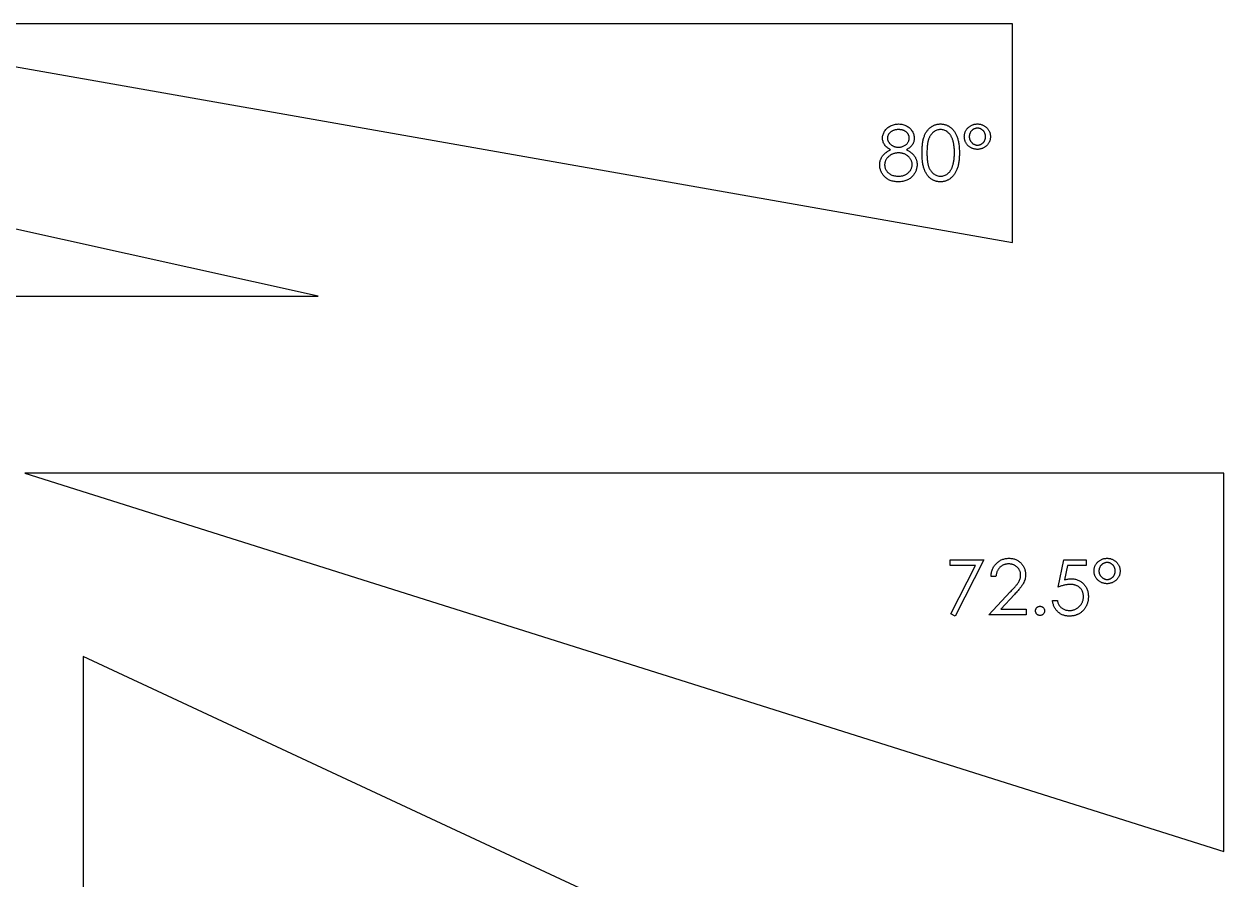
# Model space of a CAD drawing. Header units: millimetres. Extents: x 0 to 250, y -15 to 112.
# Drawn here: x 168.7 to 245, y 54.5 to 108.9 of the extents above; entities that cross this region are included whole.
import ezdxf

# ---------------------------------------------------------------- set-up
doc = ezdxf.new("R2010")
doc.units = ezdxf.units.MM

msp = doc.modelspace()

# ---------------------------------------------------------------- linework, layer by layer
at = {"color": 7, "linetype": 'Continuous', "lineweight": 25}
for p, q in [((187.394, 91.591), (109.29, 108.906)), ((152.768, 108.906), (231.553, 95.014)), ((231.553, 108.906), (152.768, 108.906)), ((231.553, 95.014), (231.553, 108.906)), ((109.29, 91.591), (187.394, 91.591)), ((245.015, 80.332), (168.718, 80.332)), ((168.718, 80.332), (245.015, 56.276)), ((245.015, 56.276), (245.015, 80.332)), ((227.592, 74.828), (229.746, 74.828)), ((227.592, 74.469), (227.592, 74.828)), ((229.746, 74.828), (227.906, 71.238)), ((234.458, 73.078), (234.817, 74.828)), ((234.817, 74.828), (236.253, 74.828)), ((236.253, 74.828), (236.253, 74.469)), ((229.215, 74.469), (227.592, 74.469)), ((227.635, 71.387), (229.215, 74.469)), ((235.062, 74.469), (234.873, 73.548)), ((236.253, 74.469), (235.062, 74.469)), ((230.509, 73.751), (230.195, 73.751)), ((230.06, 71.328), (231.418, 72.776)), ((231.685, 72.621), (230.81, 71.687)), ((234.099, 72.225), (234.413, 72.225)), ((227.906, 71.238), (227.635, 71.387)), ((232.438, 71.328), (230.06, 71.328)), ((230.81, 71.687), (232.438, 71.687)), ((232.438, 71.687), (232.438, 71.328)), ((172.426, 68.678), (172.426, 34.868)), ((244.93, 34.868), (172.426, 68.678))]:
    msp.add_line(p, q, dxfattribs=at)
for points, knots in [([(223.29, 101.649), (223.292, 101.686), (223.295, 101.761), (223.322, 101.873), (223.365, 101.982), (223.424, 102.089), (223.497, 102.19), (223.585, 102.281), (223.686, 102.36), (223.799, 102.427), (223.92, 102.481), (224.048, 102.518), (224.18, 102.543), (224.27, 102.545), (224.316, 102.547)], [0, 0, 0, 0, 0.074058, 0.14887, 0.226668, 0.307735, 0.391157, 0.473929, 0.557928, 0.644989, 0.733364, 0.821092, 0.909287, 1, 1, 1, 1]), ([(224.316, 102.547), (224.361, 102.545), (224.448, 102.543), (224.577, 102.519), (224.701, 102.479), (224.818, 102.425), (224.927, 102.359), (225.024, 102.278), (225.109, 102.188), (225.18, 102.087), (225.238, 101.981), (225.279, 101.869), (225.305, 101.755), (225.308, 101.678), (225.31, 101.639)], [0, 0, 0, 0, 0.0894097, 0.1763058, 0.2626259, 0.3494457, 0.4354983, 0.5189281, 0.6013547, 0.6842564, 0.7658067, 0.8448769, 0.9222798, 1, 1, 1, 1]), ([(225.803, 100.706), (225.803, 100.762), (225.804, 100.871), (225.811, 101.03), (225.823, 101.179), (225.839, 101.318), (225.859, 101.447), (225.885, 101.566), (225.915, 101.676), (225.949, 101.776), (225.988, 101.869), (226.031, 101.955), (226.078, 102.036), (226.128, 102.111), (226.183, 102.18), (226.24, 102.243), (226.302, 102.3), (226.368, 102.352), (226.437, 102.397), (226.507, 102.437), (226.58, 102.472), (226.655, 102.499), (226.732, 102.521), (226.811, 102.536), (226.891, 102.545), (226.946, 102.546), (226.973, 102.547)], [0, 0, 0, 0, 0.068595, 0.133246, 0.194313, 0.251279, 0.304513, 0.354235, 0.400481, 0.443411, 0.484015, 0.523252, 0.561042, 0.5979, 0.633518, 0.668314, 0.702496, 0.736685, 0.770293, 0.803437, 0.835913, 0.86846, 0.900847, 0.933467, 0.966258, 1, 1, 1, 1]), ([(226.973, 102.547), (227.001, 102.546), (227.056, 102.545), (227.138, 102.536), (227.218, 102.521), (227.296, 102.499), (227.372, 102.472), (227.446, 102.437), (227.518, 102.398), (227.588, 102.351), (227.655, 102.299), (227.718, 102.24), (227.778, 102.175), (227.835, 102.105), (227.887, 102.028), (227.936, 101.945), (227.981, 101.855), (228.023, 101.76), (228.06, 101.657), (228.093, 101.546), (228.12, 101.426), (228.143, 101.299), (228.16, 101.162), (228.173, 101.017), (228.179, 100.864), (228.181, 100.759), (228.181, 100.706)], [0, 0, 0, 0, 0.033788, 0.067194, 0.099862, 0.132567, 0.165151, 0.197913, 0.231319, 0.265083, 0.299255, 0.334399, 0.369943, 0.406284, 0.444064, 0.482998, 0.523354, 0.565537, 0.609613, 0.656391, 0.705885, 0.758325, 0.813832, 0.872795, 0.934722, 1, 1, 1, 1]), ([(228.495, 101.746), (228.496, 101.773), (228.498, 101.827), (228.509, 101.906), (228.529, 101.981), (228.555, 102.054), (228.592, 102.123), (228.633, 102.19), (228.685, 102.253), (228.741, 102.313), (228.804, 102.368), (228.87, 102.416), (228.94, 102.456), (229.012, 102.489), (229.088, 102.515), (229.166, 102.533), (229.247, 102.545), (229.302, 102.546), (229.33, 102.547)], [0, 0, 0, 0, 0.063376, 0.124566, 0.185441, 0.245343, 0.305371, 0.366677, 0.429563, 0.494398, 0.559738, 0.623039, 0.685369, 0.747142, 0.808915, 0.871118, 0.934469, 1, 1, 1, 1]), ([(229.33, 102.547), (229.359, 102.546), (229.414, 102.545), (229.495, 102.533), (229.573, 102.515), (229.647, 102.489), (229.719, 102.456), (229.788, 102.416), (229.854, 102.368), (229.914, 102.313), (229.971, 102.253), (230.02, 102.189), (230.062, 102.122), (230.097, 102.052), (230.123, 101.978), (230.141, 101.901), (230.154, 101.821), (230.155, 101.767), (230.156, 101.739)], [0, 0, 0, 0, 0.065527, 0.128875, 0.190543, 0.252313, 0.313091, 0.374945, 0.437802, 0.502322, 0.566778, 0.629416, 0.69043, 0.751186, 0.811411, 0.872678, 0.935563, 1, 1, 1, 1]), ([(223.801, 100.907), (223.761, 100.929), (223.682, 100.972), (223.578, 101.051), (223.489, 101.136), (223.416, 101.23), (223.36, 101.329), (223.321, 101.433), (223.294, 101.539), (223.292, 101.612), (223.29, 101.649)], [0, 0, 0, 0, 0.14586, 0.282426, 0.41085, 0.535029, 0.654701, 0.770133, 0.884556, 1, 1, 1, 1]), ([(224.298, 102.188), (224.274, 102.187), (224.226, 102.186), (224.155, 102.179), (224.089, 102.166), (224.024, 102.149), (223.964, 102.126), (223.906, 102.098), (223.852, 102.065), (223.801, 102.028), (223.755, 101.987), (223.715, 101.944), (223.681, 101.898), (223.652, 101.852), (223.632, 101.802), (223.616, 101.751), (223.606, 101.698), (223.605, 101.662), (223.604, 101.644)], [0, 0, 0, 0, 0.075243, 0.147209, 0.216447, 0.284025, 0.350655, 0.415031, 0.47963, 0.544652, 0.608044, 0.667828, 0.725114, 0.780992, 0.835527, 0.889438, 0.944072, 1, 1, 1, 1]), ([(223.604, 101.644), (223.605, 101.626), (223.606, 101.589), (223.617, 101.536), (223.633, 101.484), (223.657, 101.433), (223.687, 101.384), (223.723, 101.335), (223.767, 101.289), (223.816, 101.244), (223.869, 101.202), (223.926, 101.166), (223.985, 101.135), (224.046, 101.11), (224.109, 101.09), (224.175, 101.076), (224.242, 101.068), (224.288, 101.067), (224.311, 101.066)], [0, 0, 0, 0, 0.054564, 0.107826, 0.161924, 0.21751, 0.274498, 0.334815, 0.397555, 0.464755, 0.532901, 0.600097, 0.665354, 0.731084, 0.796883, 0.863292, 0.930831, 1, 1, 1, 1]), ([(224.995, 101.651), (224.995, 101.667), (224.994, 101.7), (224.985, 101.749), (224.971, 101.797), (224.951, 101.844), (224.926, 101.889), (224.895, 101.934), (224.858, 101.977), (224.817, 102.02), (224.77, 102.059), (224.718, 102.094), (224.66, 102.123), (224.597, 102.147), (224.53, 102.165), (224.457, 102.179), (224.38, 102.186), (224.326, 102.187), (224.298, 102.188)], [0, 0, 0, 0, 0.050902, 0.101034, 0.151084, 0.203062, 0.256248, 0.310847, 0.368769, 0.430015, 0.49252, 0.556049, 0.621996, 0.690192, 0.761385, 0.836356, 0.915487, 1, 1, 1, 1]), ([(224.311, 101.066), (224.341, 101.067), (224.4, 101.069), (224.487, 101.085), (224.572, 101.11), (224.654, 101.145), (224.73, 101.189), (224.798, 101.241), (224.857, 101.301), (224.906, 101.367), (224.945, 101.437), (224.975, 101.508), (224.992, 101.579), (224.994, 101.627), (224.995, 101.651)], [0, 0, 0, 0, 0.08969, 0.178494, 0.266838, 0.356558, 0.445334, 0.530806, 0.614076, 0.697707, 0.779142, 0.855354, 0.928557, 1, 1, 1, 1]), ([(225.31, 101.639), (225.308, 101.601), (225.305, 101.526), (225.282, 101.418), (225.242, 101.316), (225.187, 101.22), (225.116, 101.131), (225.03, 101.049), (224.928, 100.972), (224.852, 100.929), (224.812, 100.907)], [0, 0, 0, 0, 0.121904, 0.239413, 0.35541, 0.472091, 0.592859, 0.718703, 0.854892, 1, 1, 1, 1]), ([(226.984, 102.188), (226.945, 102.186), (226.868, 102.182), (226.753, 102.153), (226.643, 102.103), (226.556, 102.048), (226.489, 101.996), (226.442, 101.95), (226.398, 101.901), (226.357, 101.846), (226.319, 101.788), (226.284, 101.725), (226.253, 101.657), (226.224, 101.584), (226.198, 101.505), (226.177, 101.417), (226.158, 101.321), (226.144, 101.215), (226.132, 101.101), (226.124, 100.977), (226.118, 100.845), (226.117, 100.754), (226.117, 100.707)], [0, 0, 0, 0, 0.060387, 0.120883, 0.182755, 0.247811, 0.281299, 0.315088, 0.349702, 0.384857, 0.420966, 0.458511, 0.497175, 0.537602, 0.580503, 0.627468, 0.678388, 0.733983, 0.793747, 0.857714, 0.926698, 1, 1, 1, 1]), ([(227.867, 100.707), (227.867, 100.749), (227.866, 100.831), (227.861, 100.952), (227.851, 101.066), (227.839, 101.175), (227.822, 101.278), (227.803, 101.376), (227.778, 101.467), (227.751, 101.552), (227.72, 101.632), (227.686, 101.706), (227.65, 101.775), (227.61, 101.838), (227.568, 101.896), (227.523, 101.948), (227.475, 101.995), (227.408, 102.048), (227.321, 102.103), (227.212, 102.153), (227.099, 102.182), (227.022, 102.186), (226.984, 102.188)], [0, 0, 0, 0, 0.0656812, 0.1284865, 0.1881751, 0.2451061, 0.2994484, 0.3508229, 0.3999417, 0.4466717, 0.4912545, 0.5333763, 0.5738528, 0.6125263, 0.6495971, 0.685532, 0.7201058, 0.7538377, 0.8189254, 0.8804935, 0.9403113, 1, 1, 1, 1]), ([(229.323, 100.931), (229.295, 100.932), (229.239, 100.933), (229.157, 100.945), (229.078, 100.963), (229.003, 100.989), (228.931, 101.022), (228.862, 101.062), (228.796, 101.11), (228.735, 101.165), (228.679, 101.225), (228.63, 101.289), (228.588, 101.357), (228.554, 101.428), (228.528, 101.503), (228.509, 101.581), (228.497, 101.662), (228.496, 101.718), (228.495, 101.746)], [0, 0, 0, 0, 0.065555, 0.129478, 0.191717, 0.253003, 0.313797, 0.375166, 0.43753, 0.501545, 0.565126, 0.627273, 0.688269, 0.748802, 0.809757, 0.871594, 0.934445, 1, 1, 1, 1]), ([(229.333, 102.278), (229.315, 102.277), (229.28, 102.276), (229.229, 102.269), (229.18, 102.256), (229.133, 102.239), (229.087, 102.217), (229.044, 102.189), (229.002, 102.157), (228.963, 102.12), (228.927, 102.081), (228.896, 102.038), (228.869, 101.993), (228.847, 101.946), (228.83, 101.898), (228.819, 101.847), (228.81, 101.794), (228.81, 101.757), (228.81, 101.739)], [0, 0, 0, 0, 0.063119, 0.125041, 0.184969, 0.244778, 0.305665, 0.36722, 0.42958, 0.494377, 0.559218, 0.622427, 0.684257, 0.746299, 0.807693, 0.869865, 0.934401, 1, 1, 1, 1]), ([(228.81, 101.739), (228.81, 101.721), (228.81, 101.686), (228.819, 101.633), (228.83, 101.583), (228.847, 101.534), (228.869, 101.487), (228.896, 101.443), (228.928, 101.4), (228.964, 101.359), (229.003, 101.323), (229.045, 101.29), (229.088, 101.262), (229.133, 101.24), (229.18, 101.222), (229.229, 101.21), (229.279, 101.203), (229.313, 101.201), (229.33, 101.201)], [0, 0, 0, 0, 0.06502, 0.128146, 0.190568, 0.25221, 0.313736, 0.37654, 0.4405, 0.506228, 0.571902, 0.635028, 0.696119, 0.75725, 0.816801, 0.87697, 0.937469, 1, 1, 1, 1]), ([(230.156, 101.739), (230.155, 101.711), (230.154, 101.656), (230.141, 101.576), (230.123, 101.499), (230.096, 101.425), (230.061, 101.354), (230.02, 101.287), (229.969, 101.224), (229.913, 101.164), (229.851, 101.11), (229.786, 101.062), (229.717, 101.022), (229.644, 100.988), (229.569, 100.963), (229.49, 100.945), (229.408, 100.933), (229.352, 100.932), (229.323, 100.931)], [0, 0, 0, 0, 0.064644, 0.127202, 0.188677, 0.249283, 0.309724, 0.37042, 0.432638, 0.496759, 0.560989, 0.623519, 0.685051, 0.7465, 0.807773, 0.870178, 0.934271, 1, 1, 1, 1]), ([(229.33, 101.201), (229.348, 101.201), (229.381, 101.202), (229.431, 101.21), (229.48, 101.221), (229.526, 101.239), (229.57, 101.261), (229.612, 101.288), (229.653, 101.32), (229.691, 101.356), (229.726, 101.396), (229.757, 101.438), (229.784, 101.482), (229.804, 101.529), (229.822, 101.577), (229.833, 101.628), (229.841, 101.681), (229.841, 101.717), (229.842, 101.735)], [0, 0, 0, 0, 0.062317, 0.123598, 0.183382, 0.243579, 0.303467, 0.364043, 0.426657, 0.491216, 0.555887, 0.619349, 0.681666, 0.74428, 0.805786, 0.868886, 0.933422, 1, 1, 1, 1]), ([(229.842, 101.735), (229.841, 101.754), (229.841, 101.791), (229.833, 101.846), (229.821, 101.897), (229.805, 101.947), (229.784, 101.994), (229.759, 102.039), (229.729, 102.082), (229.694, 102.122), (229.656, 102.158), (229.616, 102.191), (229.574, 102.217), (229.529, 102.239), (229.483, 102.257), (229.434, 102.269), (229.384, 102.277), (229.35, 102.277), (229.333, 102.278)], [0, 0, 0, 0, 0.068539, 0.134195, 0.198398, 0.260702, 0.322776, 0.384867, 0.447975, 0.512089, 0.575479, 0.637415, 0.697469, 0.75684, 0.816518, 0.875787, 0.937376, 1, 1, 1, 1]), ([(223.111, 99.948), (223.111, 99.972), (223.113, 100.021), (223.12, 100.093), (223.133, 100.162), (223.15, 100.231), (223.174, 100.297), (223.202, 100.361), (223.235, 100.423), (223.273, 100.484), (223.317, 100.543), (223.367, 100.6), (223.425, 100.655), (223.488, 100.709), (223.557, 100.762), (223.633, 100.812), (223.714, 100.862), (223.772, 100.892), (223.801, 100.907)], [0, 0, 0, 0, 0.058854, 0.116315, 0.172675, 0.22878, 0.28458, 0.340257, 0.39663, 0.453507, 0.512318, 0.572648, 0.636022, 0.702363, 0.771483, 0.844184, 0.92007, 1, 1, 1, 1]), ([(224.812, 100.907), (224.841, 100.892), (224.897, 100.863), (224.977, 100.816), (225.049, 100.767), (225.117, 100.717), (225.179, 100.665), (225.234, 100.611), (225.284, 100.556), (225.327, 100.499), (225.366, 100.441), (225.399, 100.38), (225.427, 100.318), (225.449, 100.253), (225.468, 100.187), (225.48, 100.119), (225.487, 100.048), (225.488, 100.001), (225.489, 99.977)], [0, 0, 0, 0, 0.079525, 0.1551, 0.22722, 0.295911, 0.362056, 0.42552, 0.485813, 0.544495, 0.60146, 0.657841, 0.713974, 0.769468, 0.82613, 0.882885, 0.940701, 1, 1, 1, 1]), ([(224.319, 100.707), (224.288, 100.707), (224.227, 100.705), (224.137, 100.693), (224.051, 100.677), (223.969, 100.651), (223.891, 100.618), (223.817, 100.578), (223.746, 100.531), (223.681, 100.477), (223.621, 100.419), (223.569, 100.357), (223.524, 100.294), (223.488, 100.227), (223.459, 100.158), (223.44, 100.087), (223.427, 100.013), (223.426, 99.963), (223.425, 99.937)], [0, 0, 0, 0, 0.071269, 0.139812, 0.206497, 0.271535, 0.336082, 0.400528, 0.464984, 0.53005, 0.594423, 0.655583, 0.714849, 0.772115, 0.828999, 0.885122, 0.942079, 1, 1, 1, 1]), ([(225.175, 99.97), (225.174, 99.994), (225.172, 100.041), (225.161, 100.111), (225.141, 100.178), (225.114, 100.244), (225.077, 100.307), (225.034, 100.369), (224.983, 100.428), (224.924, 100.484), (224.861, 100.536), (224.793, 100.582), (224.722, 100.621), (224.647, 100.652), (224.57, 100.677), (224.489, 100.694), (224.405, 100.705), (224.348, 100.706), (224.319, 100.707)], [0, 0, 0, 0, 0.057339, 0.113063, 0.169181, 0.225775, 0.283826, 0.343454, 0.405907, 0.471392, 0.538003, 0.603064, 0.667602, 0.732225, 0.797005, 0.863048, 0.930357, 1, 1, 1, 1]), ([(226.973, 98.867), (226.946, 98.868), (226.891, 98.869), (226.811, 98.878), (226.732, 98.894), (226.656, 98.915), (226.581, 98.941), (226.509, 98.975), (226.439, 99.015), (226.371, 99.059), (226.306, 99.111), (226.244, 99.168), (226.186, 99.231), (226.132, 99.301), (226.081, 99.375), (226.034, 99.456), (225.991, 99.543), (225.951, 99.636), (225.916, 99.738), (225.885, 99.848), (225.861, 99.968), (225.84, 100.097), (225.823, 100.236), (225.811, 100.384), (225.804, 100.542), (225.803, 100.65), (225.803, 100.706)], [0, 0, 0, 0, 0.033787, 0.066622, 0.099285, 0.131361, 0.163585, 0.196104, 0.228902, 0.262158, 0.295991, 0.330218, 0.36506, 0.400951, 0.43762, 0.475708, 0.515381, 0.556414, 0.599765, 0.646424, 0.696431, 0.749782, 0.806573, 0.867436, 0.931887, 1, 1, 1, 1]), ([(226.117, 100.707), (226.117, 100.66), (226.118, 100.57), (226.124, 100.438), (226.132, 100.315), (226.142, 100.201), (226.158, 100.095), (226.176, 99.999), (226.198, 99.911), (226.223, 99.831), (226.252, 99.759), (226.284, 99.691), (226.318, 99.628), (226.356, 99.569), (226.397, 99.515), (226.441, 99.465), (226.49, 99.42), (226.556, 99.366), (226.644, 99.311), (226.754, 99.263), (226.868, 99.232), (226.945, 99.228), (226.984, 99.226)], [0, 0, 0, 0, 0.072951, 0.141584, 0.205926, 0.265301, 0.320597, 0.371817, 0.41879, 0.461699, 0.502134, 0.540804, 0.578181, 0.614297, 0.649678, 0.684299, 0.718359, 0.752081, 0.817652, 0.879722, 0.939966, 1, 1, 1, 1]), ([(228.181, 100.706), (228.181, 100.652), (228.179, 100.548), (228.173, 100.395), (228.16, 100.251), (228.144, 100.116), (228.121, 99.989), (228.094, 99.87), (228.063, 99.759), (228.025, 99.657), (227.984, 99.562), (227.939, 99.473), (227.89, 99.39), (227.838, 99.313), (227.782, 99.241), (227.721, 99.177), (227.657, 99.118), (227.59, 99.065), (227.519, 99.019), (227.448, 98.978), (227.373, 98.945), (227.297, 98.916), (227.219, 98.894), (227.138, 98.879), (227.057, 98.869), (227.001, 98.868), (226.973, 98.867)], [0, 0, 0, 0, 0.065063, 0.126773, 0.185516, 0.240765, 0.29298, 0.34225, 0.388919, 0.432776, 0.474628, 0.514775, 0.553606, 0.591426, 0.628028, 0.663804, 0.698984, 0.733591, 0.767628, 0.801208, 0.834264, 0.866981, 0.89972, 0.932702, 0.966176, 1, 1, 1, 1]), ([(227.735, 99.827), (227.745, 99.858), (227.767, 99.922), (227.794, 100.02), (227.816, 100.123), (227.836, 100.231), (227.849, 100.343), (227.86, 100.46), (227.866, 100.582), (227.867, 100.665), (227.867, 100.707)], [0, 0, 0, 0, 0.1105883, 0.2245418, 0.3425035, 0.4643241, 0.590756, 0.7222275, 0.8588428, 1, 1, 1, 1]), ([(224.295, 98.867), (224.248, 98.869), (224.156, 98.871), (224.023, 98.886), (223.899, 98.913), (223.783, 98.949), (223.677, 98.996), (223.579, 99.055), (223.49, 99.124), (223.411, 99.203), (223.341, 99.288), (223.279, 99.376), (223.228, 99.466), (223.184, 99.558), (223.151, 99.653), (223.128, 99.749), (223.114, 99.848), (223.112, 99.914), (223.111, 99.948)], [0, 0, 0, 0, 0.078556, 0.152863, 0.22356, 0.290375, 0.355403, 0.418291, 0.480389, 0.543073, 0.604924, 0.664398, 0.721943, 0.778375, 0.83383, 0.888861, 0.944089, 1, 1, 1, 1]), ([(223.425, 99.937), (223.426, 99.906), (223.429, 99.844), (223.45, 99.751), (223.485, 99.662), (223.533, 99.577), (223.592, 99.497), (223.665, 99.427), (223.748, 99.365), (223.842, 99.315), (223.945, 99.275), (224.056, 99.247), (224.175, 99.229), (224.257, 99.227), (224.298, 99.226)], [0, 0, 0, 0, 0.074898, 0.148596, 0.224471, 0.302323, 0.381919, 0.461149, 0.542417, 0.626716, 0.714597, 0.804903, 0.900127, 1, 1, 1, 1]), ([(225.224, 99.252), (225.196, 99.221), (225.141, 99.16), (225.046, 99.081), (224.942, 99.015), (224.829, 98.961), (224.708, 98.919), (224.578, 98.888), (224.439, 98.871), (224.344, 98.869), (224.295, 98.867)], [0, 0, 0, 0, 0.119283, 0.237093, 0.354796, 0.474576, 0.59746, 0.724926, 0.858883, 1, 1, 1, 1]), ([(224.298, 99.226), (224.331, 99.227), (224.395, 99.228), (224.488, 99.239), (224.576, 99.256), (224.658, 99.281), (224.736, 99.312), (224.808, 99.351), (224.877, 99.395), (224.938, 99.448), (224.993, 99.505), (225.041, 99.564), (225.083, 99.626), (225.116, 99.69), (225.143, 99.757), (225.161, 99.826), (225.173, 99.897), (225.174, 99.946), (225.175, 99.97)], [0, 0, 0, 0, 0.076559, 0.149161, 0.218827, 0.285567, 0.350313, 0.414125, 0.477179, 0.540368, 0.602202, 0.662034, 0.719934, 0.775907, 0.831115, 0.886667, 0.942552, 1, 1, 1, 1]), ([(225.489, 99.977), (225.488, 99.943), (225.487, 99.876), (225.473, 99.778), (225.453, 99.682), (225.424, 99.589), (225.387, 99.5), (225.34, 99.414), (225.288, 99.33), (225.245, 99.278), (225.224, 99.252)], [0, 0, 0, 0, 0.128158, 0.253673, 0.377325, 0.499385, 0.622918, 0.745839, 0.871395, 1, 1, 1, 1]), ([(226.984, 99.226), (227.023, 99.228), (227.1, 99.231), (227.213, 99.262), (227.323, 99.308), (227.409, 99.363), (227.474, 99.416), (227.521, 99.46), (227.564, 99.51), (227.605, 99.564), (227.643, 99.623), (227.677, 99.687), (227.708, 99.755), (227.726, 99.803), (227.735, 99.827)], [0, 0, 0, 0, 0.112813, 0.225394, 0.339595, 0.459675, 0.521735, 0.583926, 0.648174, 0.713881, 0.781004, 0.851451, 0.924051, 1, 1, 1, 1]), ([(230.195, 73.751), (230.197, 73.792), (230.201, 73.874), (230.22, 73.994), (230.247, 74.108), (230.285, 74.216), (230.332, 74.318), (230.389, 74.415), (230.456, 74.506), (230.532, 74.59), (230.615, 74.668), (230.704, 74.734), (230.798, 74.79), (230.896, 74.838), (231, 74.873), (231.108, 74.899), (231.22, 74.915), (231.297, 74.917), (231.336, 74.917)], [0, 0, 0, 0, 0.068791, 0.135103, 0.198979, 0.261904, 0.323495, 0.385195, 0.446969, 0.509765, 0.572251, 0.633405, 0.693251, 0.752583, 0.812579, 0.873275, 0.93555, 1, 1, 1, 1]), ([(231.336, 74.917), (231.375, 74.917), (231.45, 74.915), (231.56, 74.9), (231.665, 74.876), (231.764, 74.843), (231.857, 74.798), (231.945, 74.744), (232.027, 74.682), (232.102, 74.609), (232.171, 74.53), (232.23, 74.447), (232.28, 74.361), (232.323, 74.271), (232.354, 74.177), (232.377, 74.08), (232.39, 73.98), (232.393, 73.912), (232.394, 73.877)], [0, 0, 0, 0, 0.069475, 0.136517, 0.200789, 0.26383, 0.325735, 0.387291, 0.449509, 0.512968, 0.576275, 0.63758, 0.697903, 0.757172, 0.816599, 0.876653, 0.93729, 1, 1, 1, 1]), ([(236.746, 74.117), (236.747, 74.144), (236.749, 74.197), (236.76, 74.276), (236.78, 74.352), (236.806, 74.425), (236.842, 74.494), (236.884, 74.561), (236.935, 74.624), (236.992, 74.684), (237.055, 74.738), (237.121, 74.787), (237.191, 74.827), (237.263, 74.86), (237.338, 74.886), (237.417, 74.904), (237.498, 74.916), (237.553, 74.917), (237.581, 74.917)], [0, 0, 0, 0, 0.063376, 0.124566, 0.185441, 0.245343, 0.305371, 0.366677, 0.429563, 0.494398, 0.559738, 0.623039, 0.685369, 0.747142, 0.808915, 0.871118, 0.934469, 1, 1, 1, 1]), ([(237.581, 74.917), (237.609, 74.917), (237.664, 74.916), (237.745, 74.904), (237.823, 74.886), (237.898, 74.86), (237.97, 74.826), (238.039, 74.787), (238.104, 74.739), (238.165, 74.683), (238.222, 74.624), (238.271, 74.56), (238.313, 74.493), (238.347, 74.423), (238.373, 74.349), (238.392, 74.272), (238.405, 74.192), (238.406, 74.137), (238.406, 74.11)], [0, 0, 0, 0, 0.065527, 0.128875, 0.190543, 0.252313, 0.313091, 0.374945, 0.437802, 0.502322, 0.566778, 0.629416, 0.69043, 0.751186, 0.811411, 0.872678, 0.935563, 1, 1, 1, 1]), ([(231.32, 74.558), (231.293, 74.558), (231.239, 74.556), (231.16, 74.547), (231.085, 74.53), (231.013, 74.506), (230.944, 74.477), (230.88, 74.44), (230.819, 74.396), (230.761, 74.347), (230.708, 74.292), (230.662, 74.23), (230.621, 74.163), (230.586, 74.091), (230.557, 74.014), (230.535, 73.931), (230.518, 73.843), (230.512, 73.782), (230.509, 73.751)], [0, 0, 0, 0, 0.064439, 0.126547, 0.186887, 0.245878, 0.304041, 0.362191, 0.420976, 0.48066, 0.5406, 0.600689, 0.661936, 0.724443, 0.789038, 0.856314, 0.926352, 1, 1, 1, 1]), ([(232.079, 73.849), (232.079, 73.873), (232.078, 73.92), (232.067, 73.989), (232.05, 74.055), (232.026, 74.12), (231.994, 74.181), (231.956, 74.24), (231.911, 74.297), (231.86, 74.35), (231.804, 74.398), (231.744, 74.442), (231.681, 74.478), (231.615, 74.507), (231.545, 74.53), (231.473, 74.546), (231.398, 74.556), (231.346, 74.558), (231.32, 74.558)], [0, 0, 0, 0, 0.061965, 0.122122, 0.180988, 0.239933, 0.299906, 0.359989, 0.421776, 0.486576, 0.551535, 0.615018, 0.677259, 0.73973, 0.80305, 0.866495, 0.931973, 1, 1, 1, 1]), ([(237.574, 73.302), (237.546, 73.303), (237.49, 73.304), (237.408, 73.316), (237.329, 73.333), (237.253, 73.36), (237.181, 73.393), (237.112, 73.433), (237.047, 73.481), (236.986, 73.536), (236.93, 73.596), (236.881, 73.66), (236.839, 73.727), (236.805, 73.799), (236.778, 73.873), (236.76, 73.951), (236.748, 74.033), (236.747, 74.088), (236.746, 74.117)], [0, 0, 0, 0, 0.065555, 0.129478, 0.191717, 0.253003, 0.313797, 0.375166, 0.43753, 0.501545, 0.565126, 0.627273, 0.688269, 0.748802, 0.809757, 0.871594, 0.934445, 1, 1, 1, 1]), ([(237.583, 74.648), (237.566, 74.648), (237.531, 74.646), (237.48, 74.64), (237.431, 74.626), (237.383, 74.61), (237.338, 74.587), (237.295, 74.56), (237.252, 74.528), (237.214, 74.491), (237.177, 74.452), (237.147, 74.408), (237.12, 74.364), (237.098, 74.317), (237.081, 74.268), (237.069, 74.217), (237.061, 74.164), (237.06, 74.128), (237.06, 74.11)], [0, 0, 0, 0, 0.063119, 0.125041, 0.184969, 0.244778, 0.305665, 0.36722, 0.42958, 0.494377, 0.559218, 0.622427, 0.684257, 0.746299, 0.807693, 0.869865, 0.934401, 1, 1, 1, 1]), ([(237.06, 74.11), (237.06, 74.092), (237.061, 74.056), (237.069, 74.004), (237.081, 73.953), (237.098, 73.905), (237.12, 73.858), (237.147, 73.813), (237.178, 73.77), (237.215, 73.73), (237.254, 73.693), (237.296, 73.661), (237.339, 73.633), (237.384, 73.611), (237.431, 73.593), (237.479, 73.58), (237.53, 73.573), (237.564, 73.572), (237.581, 73.571)], [0, 0, 0, 0, 0.0650201, 0.1281457, 0.1905682, 0.2522101, 0.3137365, 0.3765398, 0.4405001, 0.5062282, 0.571902, 0.6350276, 0.6961185, 0.7572502, 0.8168008, 0.8769698, 0.9374693, 1, 1, 1, 1]), ([(238.406, 74.11), (238.406, 74.082), (238.405, 74.027), (238.392, 73.947), (238.374, 73.869), (238.347, 73.795), (238.312, 73.725), (238.271, 73.657), (238.22, 73.595), (238.164, 73.534), (238.102, 73.48), (238.037, 73.432), (237.967, 73.392), (237.895, 73.359), (237.819, 73.334), (237.741, 73.316), (237.658, 73.304), (237.602, 73.303), (237.574, 73.302)], [0, 0, 0, 0, 0.064644, 0.127202, 0.188677, 0.249283, 0.309724, 0.37042, 0.432638, 0.496759, 0.560989, 0.623519, 0.685051, 0.7465, 0.807773, 0.870178, 0.934271, 1, 1, 1, 1]), ([(237.581, 73.571), (237.598, 73.572), (237.632, 73.572), (237.682, 73.581), (237.73, 73.592), (237.776, 73.61), (237.821, 73.632), (237.863, 73.659), (237.904, 73.69), (237.942, 73.726), (237.977, 73.766), (238.008, 73.808), (238.034, 73.853), (238.055, 73.9), (238.072, 73.948), (238.084, 73.999), (238.091, 74.051), (238.092, 74.087), (238.092, 74.106)], [0, 0, 0, 0, 0.062317, 0.123598, 0.183382, 0.243579, 0.303467, 0.364043, 0.426657, 0.491216, 0.555887, 0.619349, 0.681666, 0.74428, 0.805786, 0.868886, 0.933422, 1, 1, 1, 1]), ([(238.092, 74.106), (238.092, 74.125), (238.091, 74.162), (238.084, 74.216), (238.072, 74.268), (238.056, 74.318), (238.035, 74.365), (238.009, 74.41), (237.979, 74.453), (237.944, 74.492), (237.907, 74.529), (237.867, 74.561), (237.824, 74.588), (237.78, 74.61), (237.734, 74.628), (237.685, 74.639), (237.635, 74.647), (237.601, 74.648), (237.583, 74.648)], [0, 0, 0, 0, 0.068539, 0.1341955, 0.1983984, 0.2607023, 0.3227762, 0.3848674, 0.4479751, 0.5120889, 0.5754792, 0.6374148, 0.6974688, 0.7568404, 0.8165183, 0.8757874, 0.9373756, 1, 1, 1, 1]), ([(231.418, 72.776), (231.451, 72.811), (231.514, 72.877), (231.604, 72.974), (231.685, 73.063), (231.757, 73.146), (231.818, 73.223), (231.873, 73.291), (231.917, 73.354), (231.965, 73.426), (232.011, 73.515), (232.051, 73.624), (232.075, 73.735), (232.078, 73.811), (232.079, 73.849)], [0, 0, 0, 0, 0.110803, 0.212829, 0.306101, 0.390647, 0.466924, 0.534481, 0.593587, 0.644557, 0.7362, 0.825024, 0.911986, 1, 1, 1, 1]), ([(232.394, 73.877), (232.392, 73.828), (232.389, 73.732), (232.36, 73.59), (232.315, 73.452), (232.261, 73.341), (232.206, 73.252), (232.157, 73.179), (232.1, 73.099), (232.033, 73.015), (231.959, 72.924), (231.876, 72.828), (231.784, 72.726), (231.719, 72.657), (231.685, 72.621)], [0, 0, 0, 0, 0.098702, 0.195672, 0.292422, 0.391343, 0.444462, 0.504229, 0.570352, 0.642546, 0.722288, 0.807921, 0.90047, 1, 1, 1, 1]), ([(234.873, 73.548), (234.91, 73.558), (234.982, 73.578), (235.088, 73.6), (235.189, 73.613), (235.254, 73.615), (235.286, 73.616)], [0, 0, 0, 0, 0.2750684, 0.5329015, 0.7739735, 1, 1, 1, 1]), ([(235.286, 73.616), (235.325, 73.615), (235.402, 73.614), (235.514, 73.598), (235.621, 73.573), (235.723, 73.537), (235.82, 73.493), (235.911, 73.436), (235.997, 73.371), (236.077, 73.296), (236.15, 73.213), (236.213, 73.123), (236.268, 73.029), (236.311, 72.928), (236.346, 72.822), (236.369, 72.71), (236.385, 72.592), (236.386, 72.512), (236.387, 72.471)], [0, 0, 0, 0, 0.0658076, 0.1293943, 0.1908941, 0.2512811, 0.310815, 0.370371, 0.4307683, 0.4928813, 0.5551039, 0.6160671, 0.677256, 0.7382598, 0.8007621, 0.8647776, 0.9310453, 1, 1, 1, 1]), ([(235.229, 73.257), (235.202, 73.257), (235.146, 73.255), (235.06, 73.247), (234.97, 73.232), (234.875, 73.213), (234.777, 73.187), (234.674, 73.156), (234.567, 73.12), (234.495, 73.092), (234.458, 73.078)], [0, 0, 0, 0, 0.102203, 0.211023, 0.3251, 0.446502, 0.573788, 0.708901, 0.850358, 1, 1, 1, 1]), ([(236.073, 72.485), (236.072, 72.513), (236.071, 72.568), (236.061, 72.648), (236.042, 72.724), (236.017, 72.796), (235.985, 72.864), (235.945, 72.929), (235.898, 72.989), (235.844, 73.044), (235.784, 73.094), (235.719, 73.138), (235.649, 73.174), (235.574, 73.206), (235.494, 73.228), (235.41, 73.245), (235.321, 73.255), (235.26, 73.256), (235.229, 73.257)], [0, 0, 0, 0, 0.065351, 0.127916, 0.18836, 0.247216, 0.30563, 0.36377, 0.422661, 0.482687, 0.5433, 0.604118, 0.664965, 0.727413, 0.791468, 0.858055, 0.927037, 1, 1, 1, 1]), ([(233.022, 71.575), (233.023, 71.594), (233.025, 71.633), (233.042, 71.688), (233.069, 71.738), (233.106, 71.783), (233.151, 71.82), (233.201, 71.847), (233.256, 71.863), (233.294, 71.865), (233.313, 71.866)], [0, 0, 0, 0, 0.129097, 0.252046, 0.373905, 0.5010378, 0.6281707, 0.7513765, 0.872426, 1, 1, 1, 1]), ([(233.313, 71.866), (233.333, 71.865), (233.371, 71.863), (233.426, 71.847), (233.476, 71.82), (233.521, 71.783), (233.558, 71.738), (233.586, 71.688), (233.602, 71.633), (233.604, 71.594), (233.605, 71.575)], [0, 0, 0, 0, 0.127519, 0.249986, 0.371792, 0.49887, 0.625948, 0.748492, 0.870959, 1, 1, 1, 1]), ([(235.166, 71.238), (235.132, 71.239), (235.063, 71.24), (234.962, 71.254), (234.866, 71.275), (234.774, 71.305), (234.685, 71.344), (234.602, 71.392), (234.521, 71.447), (234.447, 71.512), (234.378, 71.583), (234.316, 71.66), (234.261, 71.742), (234.213, 71.828), (234.173, 71.92), (234.141, 72.017), (234.115, 72.119), (234.104, 72.19), (234.099, 72.225)], [0, 0, 0, 0, 0.065421, 0.128708, 0.190236, 0.250724, 0.310637, 0.370766, 0.431615, 0.493523, 0.555883, 0.617342, 0.678668, 0.740711, 0.802985, 0.866803, 0.932347, 1, 1, 1, 1]), ([(234.413, 72.225), (234.421, 72.192), (234.435, 72.128), (234.468, 72.037), (234.508, 71.957), (234.555, 71.886), (234.612, 71.823), (234.676, 71.768), (234.749, 71.717), (234.829, 71.676), (234.914, 71.64), (235.003, 71.616), (235.093, 71.599), (235.154, 71.598), (235.185, 71.597)], [0, 0, 0, 0, 0.094687, 0.181994, 0.264377, 0.34218, 0.418618, 0.496509, 0.577369, 0.661511, 0.746733, 0.831258, 0.915206, 1, 1, 1, 1]), ([(236.387, 72.471), (236.386, 72.443), (236.385, 72.386), (236.378, 72.302), (236.366, 72.22), (236.348, 72.139), (236.326, 72.06), (236.298, 71.983), (236.265, 71.909), (236.228, 71.835), (236.187, 71.765), (236.141, 71.699), (236.093, 71.637), (236.041, 71.579), (235.985, 71.526), (235.925, 71.477), (235.862, 71.432), (235.796, 71.392), (235.726, 71.355), (235.654, 71.324), (235.579, 71.297), (235.502, 71.276), (235.422, 71.259), (235.339, 71.247), (235.254, 71.239), (235.196, 71.238), (235.166, 71.238)], [0, 0, 0, 0, 0.044014, 0.087434, 0.130118, 0.172554, 0.214555, 0.256298, 0.298438, 0.340849, 0.382715, 0.423924, 0.464246, 0.504074, 0.543862, 0.583567, 0.623094, 0.663229, 0.703551, 0.743938, 0.784541, 0.82575, 0.867757, 0.910745, 0.954914, 1, 1, 1, 1]), ([(235.185, 71.597), (235.215, 71.598), (235.274, 71.599), (235.36, 71.612), (235.444, 71.631), (235.524, 71.66), (235.602, 71.694), (235.675, 71.739), (235.746, 71.791), (235.812, 71.85), (235.873, 71.915), (235.927, 71.984), (235.972, 72.058), (236.009, 72.136), (236.038, 72.217), (236.059, 72.303), (236.071, 72.392), (236.072, 72.453), (236.073, 72.485)], [0, 0, 0, 0, 0.064207, 0.126425, 0.18768, 0.248216, 0.308305, 0.369661, 0.431699, 0.495947, 0.559758, 0.622295, 0.683911, 0.745092, 0.80674, 0.869087, 0.93329, 1, 1, 1, 1]), ([(233.313, 71.283), (233.294, 71.284), (233.256, 71.286), (233.201, 71.303), (233.151, 71.33), (233.106, 71.367), (233.069, 71.412), (233.042, 71.462), (233.025, 71.517), (233.023, 71.555), (233.022, 71.575)], [0, 0, 0, 0, 0.127757, 0.249414, 0.372796, 0.500111, 0.62861, 0.750643, 0.873768, 1, 1, 1, 1]), ([(233.605, 71.575), (233.604, 71.555), (233.602, 71.517), (233.586, 71.462), (233.557, 71.412), (233.521, 71.367), (233.476, 71.33), (233.426, 71.303), (233.371, 71.286), (233.333, 71.284), (233.313, 71.283)], [0, 0, 0, 0, 0.126178, 0.248821, 0.37154, 0.499984, 0.627244, 0.749226, 0.872298, 1, 1, 1, 1])]:
    msp.add_open_spline(points, degree=3, knots=knots, dxfattribs=at)

doc.saveas('drawing.dxf')
